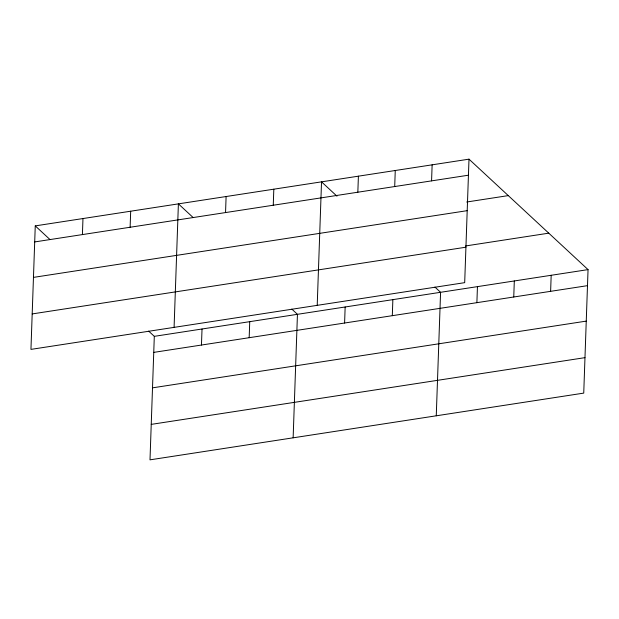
<?xml version="1.0" encoding="UTF-8"?>
<svg xmlns="http://www.w3.org/2000/svg" width="619" height="619" viewBox="0 0 619 619"><rect width="100%" height="100%" fill="white"/><g stroke="black" fill="none" stroke-linecap="round" stroke-linejoin="round"><path stroke-width="0.93" d="M35.26 225.889L30.95 349.387L464.691 282.659L469.001 159.16L35.26 225.889L49.992 239.553M82.412 234.586L82.977 218.546M130.122 227.243L130.686 211.203M148.699 331.134L154.309 336.341L149.999 459.84L583.74 393.111L588.05 269.613L469.001 159.16M174.086 327.366L178.396 203.868L193.128 217.532M201.461 345.046L202.026 329.006M225.548 212.565L226.105 196.525M249.171 337.703L249.736 321.663M273.258 205.229L273.822 189.19M293.135 437.819L297.445 314.32L291.835 309.113M317.214 305.345L321.532 181.847L336.96 196.169M344.597 323.025L345.154 306.985M357.836 192.215L358.401 176.175M394.705 186.543L395.262 170.504M392.307 315.682L392.864 299.642M431.575 180.872L432.132 164.832M436.263 415.798L440.581 292.3L434.964 287.092M476.885 302.668L477.45 286.628M513.755 296.996L514.312 280.956M550.624 291.325L551.181 275.285M34.703 241.928L468.444 175.2M466.695 202.011L508.284 195.612M33.465 277.389L467.206 210.661M465.573 245.96L548.767 233.162M32.188 313.926L465.929 247.198M154.309 336.341L588.05 269.613M153.752 352.381L587.493 285.653M152.514 387.842L586.255 321.114M151.237 424.379L584.978 357.65"/></g></svg>
